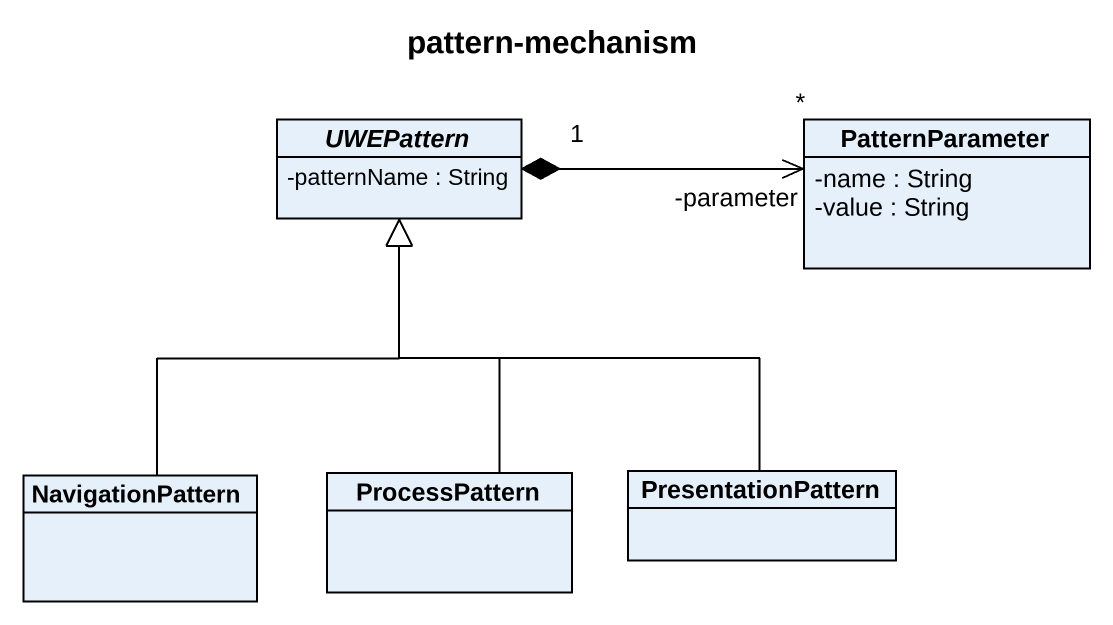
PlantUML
@startuml
title pattern-mechanism
hide circle
hide empty members
skinparam classAttributeIconSize 0
abstract class UWEPattern {
  -patternName : String
}
class PatternParameter {
  -name : String
  -value : String
}
class NavigationPattern
class ProcessPattern
class PresentationPattern
UWEPattern "1" *-right-> "-parameter\n*" PatternParameter
NavigationPattern -up-|> UWEPattern
ProcessPattern -up-|> UWEPattern
PresentationPattern -up-|> UWEPattern
@enduml
